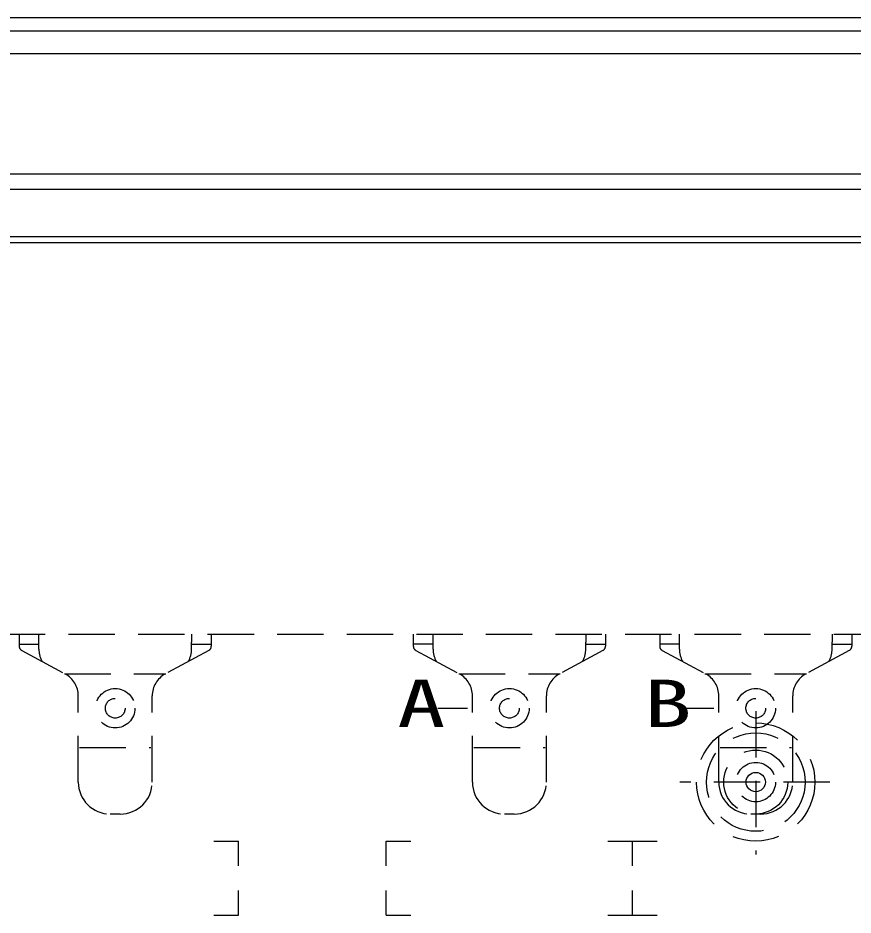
# Model space of a CAD drawing. Units: millimetres, scale not verified. Extents: x -62 to 62, y -116 to 117.
# Drawn here: x -46.03 to -37.55, y 78.31 to 87.41 of the extents above; entities that cross this region are included whole.
import ezdxf
from ezdxf.enums import TextEntityAlignment as Align

# ---------------------------------------------------------------- set-up
doc = ezdxf.new("R2010")
doc.units = ezdxf.units.MM
doc.header["$LTSCALE"] = 0.392256
doc.header["$PDMODE"] = 32
doc.header["$PDSIZE"] = 0.196
doc.linetypes.add('DASHED1', pattern=[1.8, 1.2, -0.6])
doc.layers.add('0-2_GAIKEI', color=1, linetype='Continuous')
doc.styles.add('ＭＳ ゴシック', font='')
doc.styles.get('ＭＳ ゴシック').set_extended_font_data('MS Gothic')

msp = doc.modelspace()

# ---------------------------------------------------------------- linework, layer by layer
at = {"layer": '0-2_GAIKEI', "color": 7}
msp.add_line((-3.2422, 87.4132), (-53.8427, 87.4132), dxfattribs=at)
at = {"layer": '0-2_GAIKEI'}
for p, q in [((-3.3756, 87.2778), (-53.7093, 87.2778)), ((-53.4825, 87.051), (-3.6024, 87.051)), ((-52.0817, 85.8322), (-5.0032, 85.8322)), ((-52.0571, 85.6734), (-5.0278, 85.6734)), ((-5.562, 85.1905), (-51.5229, 85.1905)), ((-5.5767, 85.1307), (-51.5082, 85.1307))]:
    msp.add_line(p, q, dxfattribs=at)
at = {"layer": '0-2_GAIKEI', "linetype": 'DASHED1'}
for p, q in [((-49.0475, 81.1555), (-8.0374, 81.1555)), ((-46.0175, 81.1555), (-46.0175, 81.0353)), ((-45.8175, 81.0755), (-45.8175, 81.1555)), ((-44.2675, 81.1555), (-44.2675, 81.0755)), ((-44.0675, 81.1555), (-44.0675, 81.0356)), ((-44.0675, 81.1555), (-44.0675, 81.0353)), ((-42.0175, 81.1555), (-42.0175, 81.0353)), ((-41.8175, 81.0755), (-41.8175, 81.1555)), ((-40.2675, 81.1555), (-40.2675, 81.0755)), ((-40.0675, 81.1555), (-40.0675, 81.0356)), ((-40.0675, 81.1555), (-40.0675, 81.0356)), ((-39.5175, 81.1555), (-39.5175, 81.0353)), ((-39.3175, 81.0755), (-39.3175, 81.1555)), ((-37.7675, 81.1555), (-37.7675, 81.0755)), ((-37.5675, 81.1555), (-37.5675, 81.0356)), ((-37.5675, 81.1555), (-37.5675, 81.0353)), ((-45.8175, 81.0055), (-45.8175, 81.0755)), ((-44.2675, 81.0055), (-44.2675, 81.0755)), ((-41.8175, 81.0055), (-41.8175, 81.0755)), ((-40.2675, 81.0055), (-40.2675, 81.0755)), ((-39.3175, 81.0055), (-39.3175, 81.0755)), ((-37.7675, 81.0055), (-37.7675, 81.0755)), ((-46.0175, 81.0555), (-45.8175, 81.0555)), ((-45.9913, 80.9913), (-45.5484, 80.7514)), ((-44.0936, 80.9913), (-44.5365, 80.7514)), ((-44.2675, 81.0555), (-44.0675, 81.0555)), ((-41.8175, 81.0555), (-42.0175, 81.0555)), ((-41.9913, 80.9913), (-41.5484, 80.7514)), ((-40.0936, 80.9913), (-40.5365, 80.7514)), ((-40.2675, 81.0555), (-40.0675, 81.0555)), ((-39.3175, 81.0555), (-39.5175, 81.0555)), ((-39.4913, 80.9913), (-39.0484, 80.7514)), ((-37.5936, 80.9913), (-38.0365, 80.7514)), ((-37.7675, 81.0555), (-37.5675, 81.0555)), ((-45.5588, 80.7555), (-44.529, 80.7555)), ((-41.5559, 80.7555), (-40.529, 80.7555)), ((-39.0588, 80.7555), (-38.029, 80.7555)), ((-45.4175, 79.6555), (-45.4175, 80.5316)), ((-44.6675, 79.6555), (-44.6675, 80.5316)), ((-41.4175, 79.6555), (-41.4175, 80.5316)), ((-40.6675, 79.6555), (-40.6675, 80.5316)), ((-38.9175, 79.6555), (-38.9175, 80.5316)), ((-38.1675, 79.6555), (-38.1675, 80.5316)), ((-41.7675, 80.4055), (-41.4675, 80.4055)), ((-39.2675, 80.4055), (-38.9675, 80.4055)), ((-38.5425, 80.3747), (-38.5425, 78.9191)), ((-45.405, 80.0055), (-44.68, 80.0055)), ((-41.405, 80.0055), (-40.68, 80.0055)), ((-38.905, 80.0055), (-38.18, 80.0055)), ((-37.7903, 79.6555), (-39.3127, 79.6555)), ((-44.9925, 79.3305), (-45.0925, 79.3305)), ((-40.9925, 79.3305), (-41.0925, 79.3305)), ((-38.4925, 79.3305), (-38.5925, 79.3305)), ((-44.0425, 79.0555), (-43.7925, 79.0555)), ((-43.7925, 78.8055), (-43.7925, 79.0555)), ((-40.0425, 79.0555), (-39.7925, 79.0555)), ((-39.7925, 78.8055), (-39.7925, 79.0555)), ((-43.7925, 78.3055), (-43.7925, 78.5555)), ((-42.2925, 78.3055), (-42.2925, 78.5555)), ((-39.7925, 78.3055), (-39.7925, 78.5555)), ((-39.7925, 78.3055), (-39.7925, 78.5555)), ((-44.0425, 78.3055), (-43.7925, 78.3055)), ((-42.2925, 78.3055), (-42.0425, 78.3055)), ((-40.0425, 78.3055), (-39.7925, 78.3055)), ((-39.7925, 78.3055), (-39.5425, 78.3055))]:
    msp.add_line(p, q, dxfattribs=at)
for points in [[(-42.2925, 78.8055), (-42.2925, 79.0555), (-42.0425, 79.0555)], [(-39.7925, 78.8055), (-39.7925, 79.0555), (-39.5425, 79.0555)]]:
    msp.add_lwpolyline(points, dxfattribs=at)
for centre, radius in [((-45.0425, 80.4055), 0.2), ((-41.0425, 80.4055), 0.2), ((-38.5425, 80.4055), 0.2), ((-45.0425, 80.4055), 0.1), ((-41.0425, 80.4055), 0.1), ((-38.5425, 80.4055), 0.1), ((-38.5425, 79.6555), 0.6), ((-38.5425, 79.6555), 0.5), ((-38.5425, 79.6555), 0.325), ((-38.5425, 79.6555), 0.2)]:
    msp.add_circle(centre, radius, dxfattribs=at)
for centre, radius, start, end in [((-45.9675, 81.0353), 0.05, 180, 241.55707), ((-45.5675, 81.0055), 0.25, 180, 210.57291), ((-44.5175, 81.0055), 0.25, 329.42709, 0), ((-44.1175, 81.0353), 0.05, 298.44293, 0), ((-41.9675, 81.0353), 0.05, 180, 241.55707), ((-41.5675, 81.0055), 0.25, 180, 210.57291), ((-40.5175, 81.0055), 0.25, 329.42709, 0), ((-40.1175, 81.0353), 0.05, 298.44293, 0), ((-39.4675, 81.0353), 0.05, 180, 241.55707), ((-39.0675, 81.0055), 0.25, 180, 210.57291), ((-38.0175, 81.0055), 0.25, 329.42709, 0), ((-37.6175, 81.0353), 0.05, 298.44293, 0), ((-45.6675, 80.5316), 0.25, 0, 61.55707), ((-44.4175, 80.5316), 0.25, 118.44293, 180), ((-41.6675, 80.5316), 0.25, 0, 61.55707), ((-40.4175, 80.5316), 0.25, 118.44293, 180), ((-39.1675, 80.5316), 0.25, 0, 61.55707), ((-37.9175, 80.5316), 0.25, 118.44293, 180), ((-45.0925, 79.6555), 0.325, 180, 270), ((-44.9925, 79.6555), 0.325, 270, 0), ((-41.0925, 79.6555), 0.325, 180, 270), ((-40.9925, 79.6555), 0.325, 270, 0), ((-38.5925, 79.6555), 0.325, 180, 270), ((-38.4925, 79.6555), 0.325, 270, 0)]:
    msp.add_arc(centre, radius, start, end, dxfattribs=at)
at = {"layer": '0-2_GAIKEI'}
msp.add_point((-38.5425, 79.6555), dxfattribs=at)

# ---------------------------------------------------------------- texts
at = {"layer": '0-2_GAIKEI', "style": 'ＭＳ ゴシック', "width": 1.5}
for s, p in [('A', (-42.1817, 80.0707)), ('B', (-39.6817, 80.0707))]:
    msp.add_text(s, height=0.4803, dxfattribs=at).set_placement(p, align=Align.BOTTOM_LEFT)

doc.saveas('drawing.dxf')
